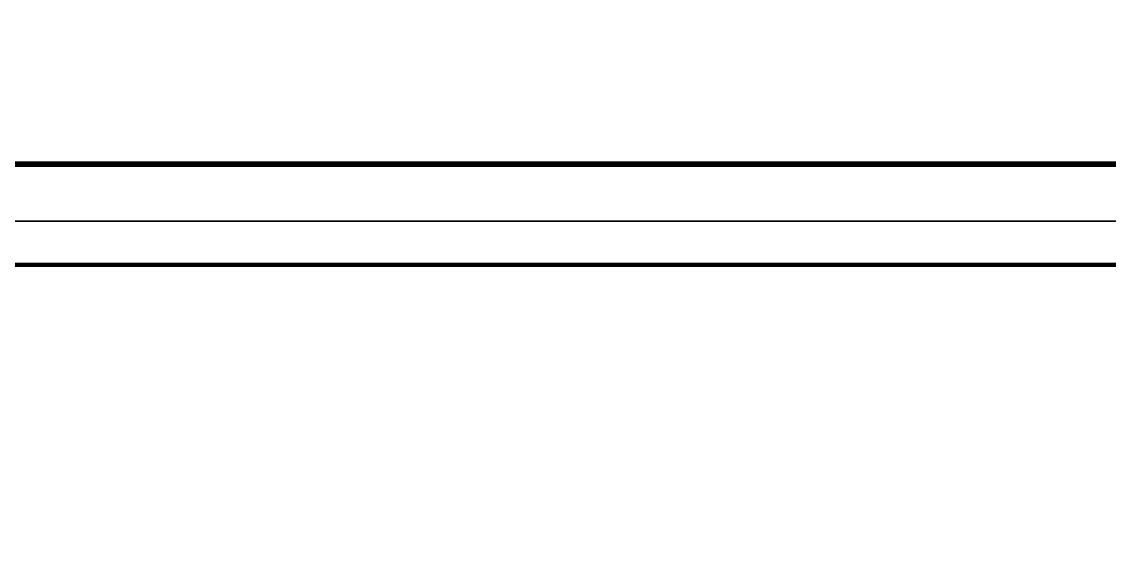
# Model space of a CAD drawing. Header units: inches. Extents: x 236662 to 497023, y -248575 to 81795.
# Drawn here: x 287861 to 298294, y -6731 to -1591 of the extents above; entities that cross this region are included whole.
import ezdxf

# ---------------------------------------------------------------- set-up
doc = ezdxf.new("R2010")
doc.units = ezdxf.units.IN
doc.header["$LTSCALE"] = 10
doc.header["$MEASUREMENT"] = 0
doc.layers.add('02. HP_BE TONG', color=1, linetype='Continuous', lineweight=35)
doc.layers.add('06. HP_THAY 1', color=134, linetype='Continuous', lineweight=15)
doc.layers.add('Tpl_Bound', color=1, linetype='Continuous', plot=False)

# ---------------------------------------------------------------- blocks, each defined once
blk = doc.blocks.new('KHUNG TEN A-3')
at = {"layer": '02. HP_BE TONG', "color": 1, "const_width": 0.4999999999999999}
blk.add_lwpolyline([(15.00000000000011, 5.000000000000682), (414.9999999999999, 5.000000000000682), (414.9999999999999, 292), (15.00000000000011, 292)], close=True, dxfattribs=at)
at = {"layer": '06. HP_THAY 1'}
blk.add_lwpolyline([(1.13686837721616e-13, 297), (420.0000000000001, 297), (420.0000000000001, 6.821210263296962e-13), (1.13686837721616e-13, 6.821210263296962e-13)], close=True, dxfattribs=at)
at = {"layer": 'Defpoints'}
blk.add_lwpolyline([(1.13686837721616e-13, 6.821210263296962e-13), (419.9999999999999, 6.821210263296962e-13), (419.9999999999999, 297), (1.13686837721616e-13, 297)], close=True, dxfattribs=at)

msp = doc.modelspace()

# ---------------------------------------------------------------- linework, layer by layer
at = {"layer": 'Tpl_Bound', "color": 1}
for points in [[(282444.611865708, -3500.07816980655), (282444.611865708, 28874.85618299219), (328476.8776718269, 28874.85618299219), (328476.8776718269, -3500.07816980655)], [(282444.6130190566, -28403.81589601064), (282444.6130190566, -3500.07816980499), (317853.9658871179, -3500.07816980499), (317853.9658871179, -28403.81589601064)]]:
    msp.add_lwpolyline(points, close=True, dxfattribs=at)

# ---------------------------------------------------------------- block references
at = {"color": 1}
for p, xscale, yscale, zscale in [((282444.611865708, -3500.078169806625), 109.0065129723866, 109.0065129723866, 109.0065129723866), ((282444.6130190566, -28403.8158960107, 10.27651843348151), 83.85096877510341, 83.85096877510341, 83.85096877510341)]:
    msp.add_blockref('KHUNG TEN A-3', p, dxfattribs=dict(at, xscale=xscale, yscale=yscale, zscale=zscale))

doc.saveas('drawing.dxf')
